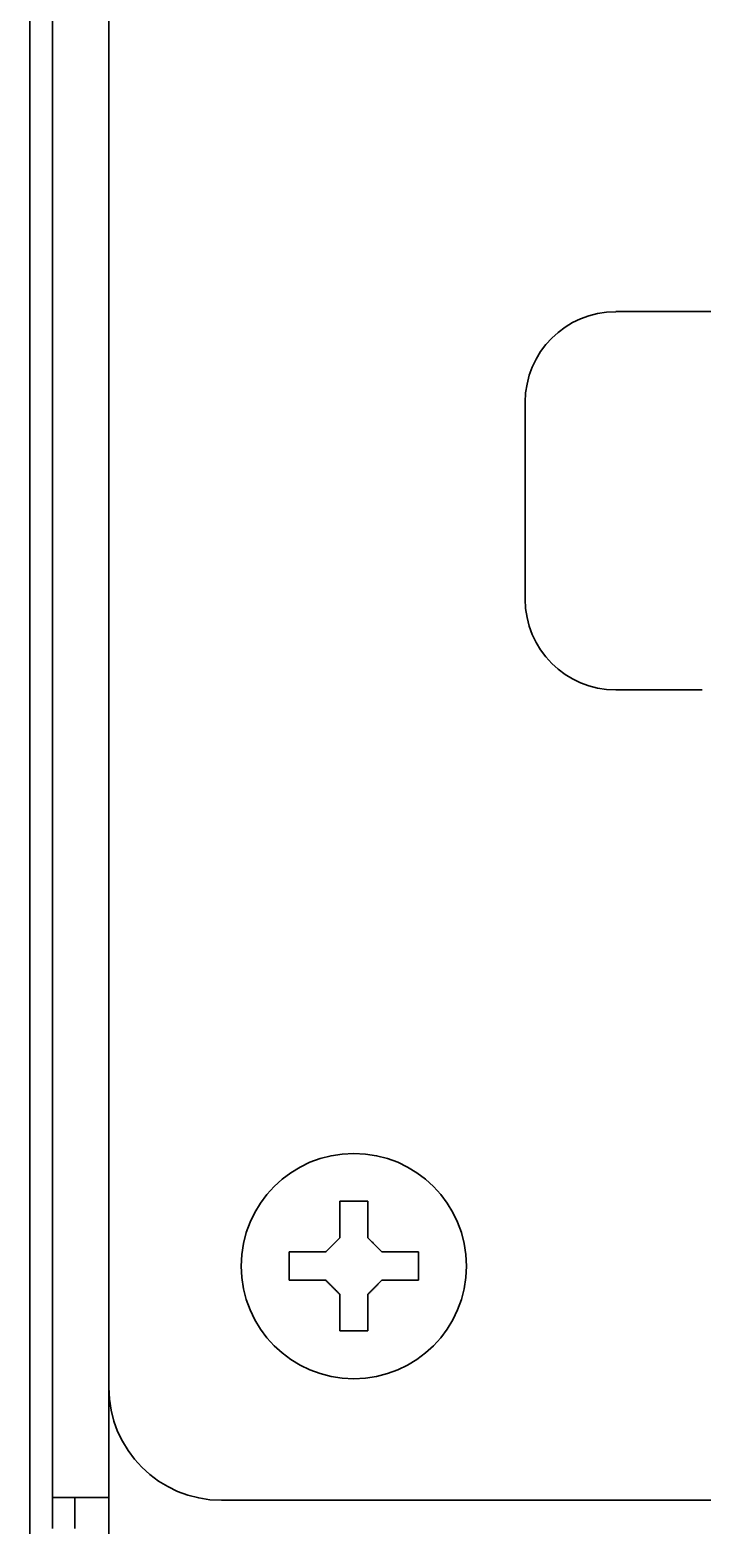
# Model space of a CAD drawing. Header units: inches. Extents: x 90 to 4161, y -506 to 3104.
# Drawn here: x 2250.1 to 2274, y 2291.9 to 2345 of the extents above; entities that cross this region are included whole.
import ezdxf

# ---------------------------------------------------------------- set-up
doc = ezdxf.new("R2010")
doc.units = ezdxf.units.IN
doc.layers.add('1', color=7, linetype='Continuous', true_color=0xffffff)

msp = doc.modelspace()

# ---------------------------------------------------------------- linework, layer by layer
at = {"layer": '1', "color": 7, "linetype": 'Continuous', "lineweight": 35}
for p, q in [((2250.891, 2292.897), (2250.891, 2932.747)), ((2252.891, 2384.298), (2252.891, 2292.597)), ((2252.891, 2296.797), (2252.891, 2382.798)), ((2250.091, 2347.331), (2250.091, 2275.697)), ((2284.891, 2335.015), (2270.891, 2335.015)), ((2267.674, 2331.797), (2267.674, 2324.797)), ((2270.891, 2321.58), (2273.955, 2321.58)), ((2259.291, 2301.115), (2259.291, 2301.615)), ((2263.891, 2301.615), (2263.891, 2301.115)), ((2259.291, 2300.615), (2259.291, 2301.115)), ((2263.891, 2301.115), (2263.891, 2300.615)), ((2250.891, 2291.797), (2250.891, 2292.897)), ((2252.691, 2292.897), (2250.891, 2292.897)), ((2251.691, 2291.797), (2251.691, 2292.897)), ((2252.891, 2292.897), (2252.691, 2292.897)), ((2315.892, 2292.797), (2256.891, 2292.797)), ((2252.891, 2292.597), (2252.891, 2290.797))]:
    msp.add_line(p, q, dxfattribs=at)
msp.add_circle((2261.591, 2301.115), 4, dxfattribs=at)
for centre, radius, start, end in [((2270.891, 2331.797), 3.217, 90, 180), ((2270.891, 2324.797), 3.217, 180, 270), ((2256.891, 2296.797), 4, 180, 270)]:
    msp.add_arc(centre, radius, start, end, dxfattribs=at)
for points in [[(2261.091, 2302.115), (2261.091, 2302.169), (2261.091, 2302.277), (2261.091, 2302.439), (2261.091, 2302.598), (2261.091, 2302.753), (2261.091, 2302.905), (2261.091, 2303.061), (2261.091, 2303.228), (2261.091, 2303.351), (2261.091, 2303.415)], [(2261.091, 2303.415), (2261.258, 2303.415), (2261.591, 2303.415), (2261.924, 2303.415), (2262.091, 2303.415)], [(2260.591, 2301.615), (2260.615, 2301.639), (2260.662, 2301.686), (2260.734, 2301.758), (2260.805, 2301.829), (2260.877, 2301.9), (2260.948, 2301.972), (2261.019, 2302.043), (2261.067, 2302.091), (2261.091, 2302.115)], [(2262.091, 2302.115), (2262.117, 2302.089), (2262.168, 2302.038), (2262.242, 2301.964), (2262.314, 2301.892), (2262.384, 2301.822), (2262.453, 2301.753), (2262.522, 2301.684), (2262.568, 2301.638), (2262.591, 2301.615)], [(2262.591, 2301.615), (2262.645, 2301.615), (2262.753, 2301.615), (2262.915, 2301.615), (2263.074, 2301.615), (2263.229, 2301.615), (2263.381, 2301.615), (2263.538, 2301.615), (2263.704, 2301.615), (2263.827, 2301.615), (2263.891, 2301.615)], [(2260.591, 2300.615), (2260.537, 2300.615), (2260.429, 2300.615), (2260.267, 2300.615), (2260.108, 2300.615), (2259.953, 2300.615), (2259.801, 2300.615), (2259.645, 2300.615), (2259.478, 2300.615), (2259.355, 2300.615), (2259.291, 2300.615)], [(2261.091, 2300.115), (2261.065, 2300.141), (2261.014, 2300.192), (2260.94, 2300.266), (2260.868, 2300.338), (2260.798, 2300.408), (2260.729, 2300.477), (2260.66, 2300.546), (2260.614, 2300.592), (2260.591, 2300.615)], [(2262.591, 2300.615), (2262.567, 2300.591), (2262.52, 2300.544), (2262.448, 2300.472), (2262.377, 2300.401), (2262.306, 2300.33), (2262.234, 2300.258), (2262.163, 2300.187), (2262.115, 2300.139), (2262.091, 2300.115)], [(2262.091, 2300.115), (2262.091, 2300.061), (2262.091, 2299.953), (2262.091, 2299.791), (2262.091, 2299.632), (2262.091, 2299.477), (2262.091, 2299.325), (2262.091, 2299.168), (2262.091, 2299.002), (2262.091, 2298.879), (2262.091, 2298.815)], [(2262.091, 2298.815), (2261.924, 2298.815), (2261.591, 2298.815), (2261.258, 2298.815), (2261.091, 2298.815)]]:
    msp.add_open_spline(points, degree=3, dxfattribs=at)
for points in [[(2262.091, 2303.415), (2262.091, 2303.212), (2262.091, 2303.002), (2262.091, 2302.677), (2262.091, 2302.567), (2262.091, 2302.344), (2262.091, 2302.23), (2262.091, 2302.115)], [(2259.291, 2301.615), (2259.494, 2301.615), (2259.704, 2301.615), (2260.029, 2301.615), (2260.139, 2301.615), (2260.362, 2301.615), (2260.476, 2301.615), (2260.591, 2301.615)], [(2263.891, 2300.615), (2263.688, 2300.615), (2263.478, 2300.615), (2263.153, 2300.615), (2263.043, 2300.615), (2262.82, 2300.615), (2262.706, 2300.615), (2262.591, 2300.615)], [(2261.091, 2298.815), (2261.091, 2299.018), (2261.091, 2299.228), (2261.091, 2299.553), (2261.091, 2299.663), (2261.091, 2299.886), (2261.091, 2300), (2261.091, 2300.115)]]:
    msp.add_open_spline(points, degree=3, knots=[0, 0, 0, 0, 0.5, 0.5, 0.75, 0.75, 1, 1, 1, 1], dxfattribs=at)

doc.saveas('drawing.dxf')
